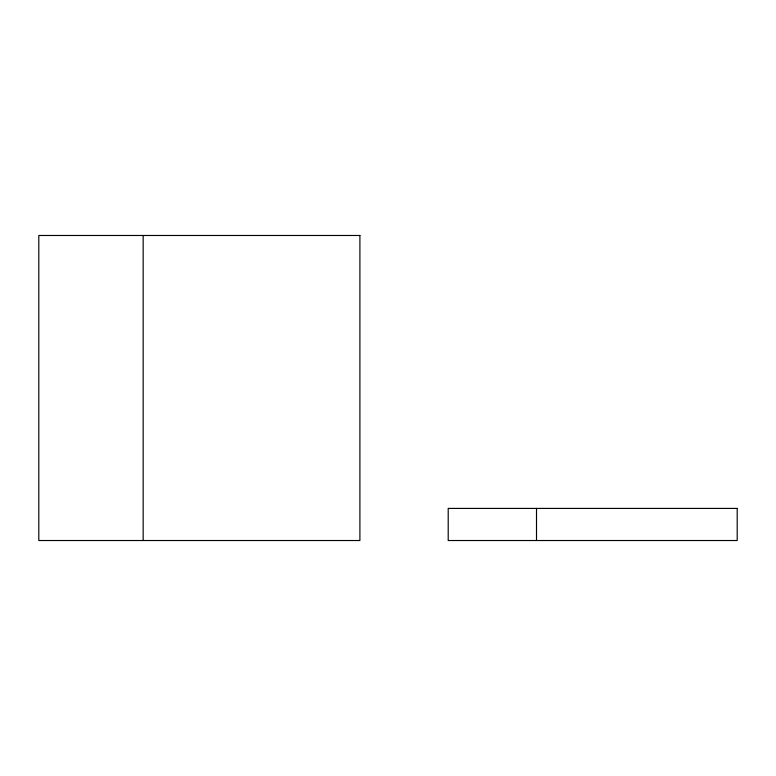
<?xml version="1.0" encoding="UTF-8"?>
<svg xmlns="http://www.w3.org/2000/svg" width="776" height="776" viewBox="0 0 776 776"><rect width="100%" height="100%" fill="white"/><g stroke="black" fill="none" stroke-linecap="round" stroke-linejoin="round"><path stroke-width="1.16" d="M536.507 508.416L536.507 540.523M143.162 235.477L143.162 540.523M359.899 235.477L38.8 235.477L38.8 540.523L359.899 540.523L359.899 235.477M737.2 508.416L448.208 508.416L448.208 540.523L737.2 540.523L737.2 508.416"/></g></svg>
